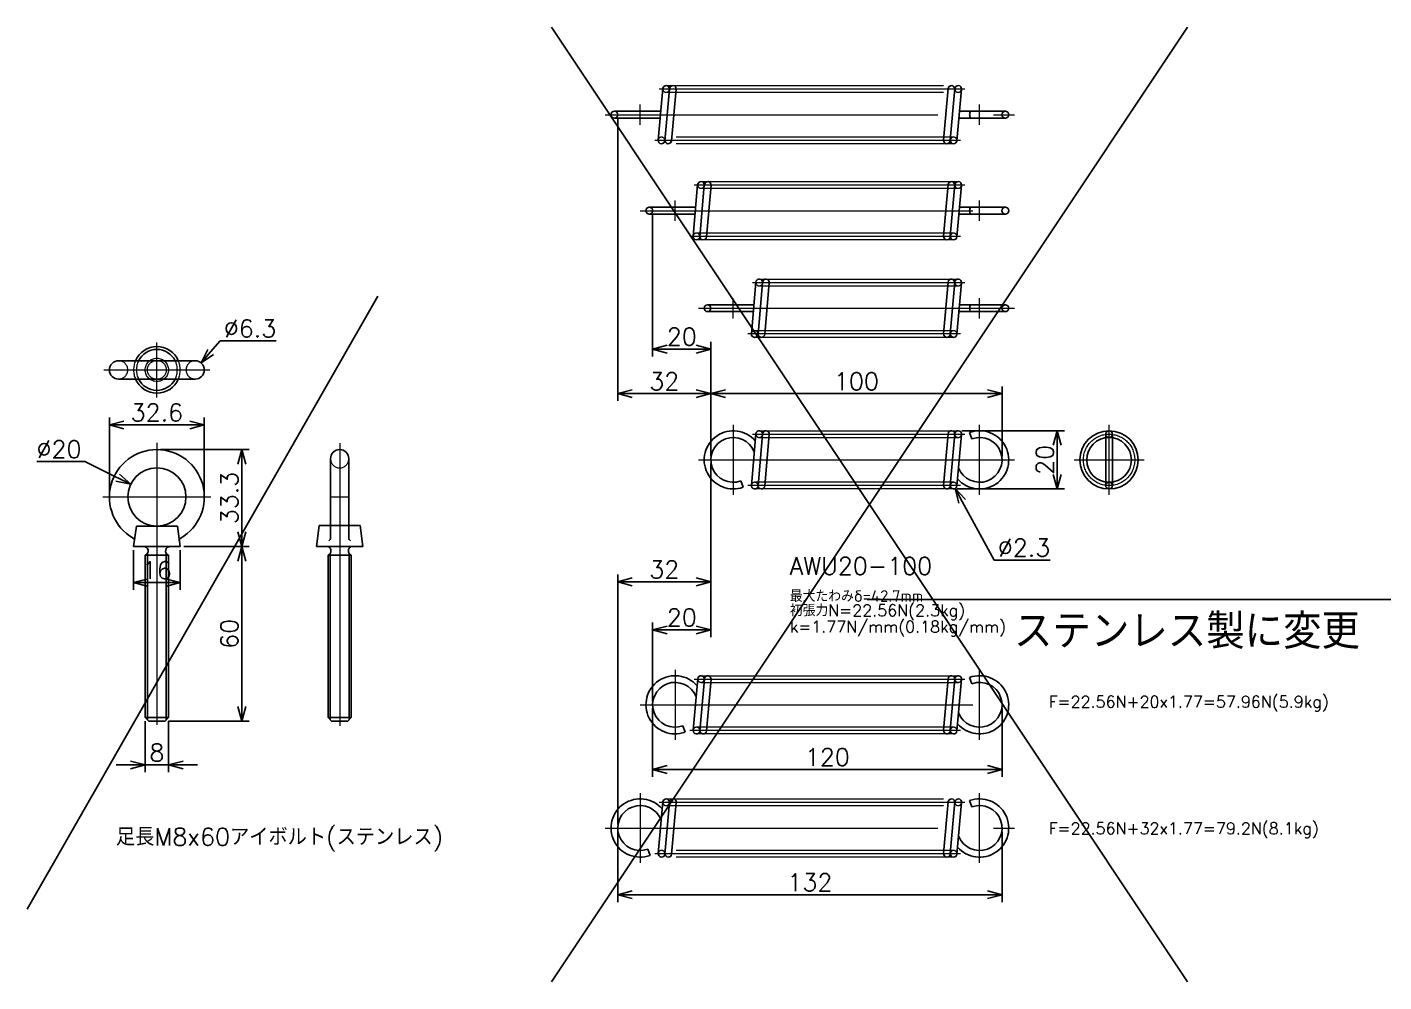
# Model space of a CAD drawing. Header units: millimetres. Extents: x -16130 to 36813, y -8099 to 27484.
# Drawn here: x 10439.7 to 10905.7, y 22428.1 to 22756 of the extents above; entities that cross this region are included whole.
import ezdxf
from ezdxf.enums import TextEntityAlignment as Align

# ---------------------------------------------------------------- set-up
doc = ezdxf.new("R2010")
doc.units = ezdxf.units.MM
doc.header["$LTSCALE"] = 6
doc.header["$PDMODE"] = 99
doc.header["$PDSIZE"] = 1
for name, pattern in [('CENTER2', [28.575, 19.05, -3.175, 3.175, -3.175]), ('HIDDEN', [9.525, 6.35, -3.175]), ('PHANTOM2', [31.75, 15.875, -3.175, 3.175, -3.175, 3.175, -3.175])]:
    doc.linetypes.add(name, pattern=pattern)
for name, color, linetype, lineweight in [('04_HIDDEN', 2, 'HIDDEN', 13), ('05_CENTER', 4, 'CENTER2', 13), ('06_PHANTOM', 2, 'PHANTOM2', 13), ('08_DIM', 3, 'Continuous', 13)]:
    doc.layers.add(name, color=color, linetype=linetype, lineweight=lineweight)
doc.layers.add('10_DRAFT', color=8, linetype='Continuous', lineweight=0, plot=False)
doc.styles.add('KSS_TXT', font='txt.shx', dxfattribs={"bigfont": 'extfont2.shx'})
doc.dimstyles.new('KSS_DIM', dxfattribs={"dimtxt": 3, "dimasz": 2.5, "dimexe": 1.25, "dimexo": 0.625, "dimtad": 1, "dimdsep": 46, "dimtxsty": 'KSS_TXT', "dimblk": 'OPEN30', "dimcen": 0, "dimazin": 2, "dimtfac": 0.75, "dimtmove": 0, "dimatfit": 3, "dimldrblk": 'OPEN30', "dimfxl": 1, "dimtolj": 1, "dimarcsym": 0})
doc.dimstyles.new('KSS_DIM$3', dxfattribs={"dimtxt": 3, "dimasz": 2.5, "dimexe": 1.25, "dimexo": 0.625, "dimtad": 1, "dimtih": 1, "dimtoh": 1, "dimdsep": 46, "dimtxsty": 'KSS_TXT', "dimblk": 'OPEN30', "dimcen": 0, "dimazin": 2, "dimtfac": 0.75, "dimtofl": 0, "dimtmove": 0, "dimatfit": 3, "dimldrblk": 'OPEN30', "dimfxl": 1, "dimtolj": 1, "dimarcsym": 0})

# ---------------------------------------------------------------- blocks, each defined once
blk = doc.blocks.new('A$C402D1A1D_1_1')
at = {"color": 0}
for p, q in [((-7.03, -10), (-8, -17)), ((-7.03, -10), (7.03, -10)), ((7.03, -10), (8, -17)), ((-8, -17), (8, -17)), ((-4, -20), (4, -20)), ((-4, -20), (-4, -75.8)), ((-3.25, -19.37), (-3.25, -76.55)), ((3.25, -19.37), (3.25, -76.55)), ((4, -20), (4, -75.8)), ((4, -75.8), (-4, -75.8)), ((-4, -75.8), (-2.8, -77)), ((2.8, -77), (-2.8, -77)), ((4, -75.8), (2.8, -77))]:
    blk.add_line(p, q, dxfattribs=at)
blk.add_circle((0, 0), 10, dxfattribs=at)
for centre, radius, start, end in [((0, 0), 16.3, 300.1827, 239.8173), ((-8.7, -14.95), 1, 352.0928, 59.8173), ((-4.55, -18.55), 1.55, 290.7723, 91.8476), ((4.55, -18.55), 1.55, 88.1524, 249.2277), ((8.7, -14.95), 1, 120.1827, 187.9072)]:
    blk.add_arc(centre, radius, start, end, dxfattribs=at)
at = {"layer": '05_CENTER', "color": 0}
for p, q in [((0, 18.59), (0, -78.27)), ((-18.59, 0), (18.59, 0))]:
    blk.add_line(p, q, dxfattribs=at)
blk = doc.blocks.new('A$C669F6427_1_1')
at = {"color": 0}
for p, q in [((-3.15, 13.15), (-3.15, -14.09)), ((3.15, 13.15), (3.15, -14.09)), ((-7, -9.8), (-8, -17)), ((-7, -9.8), (-3.15, -9.8)), ((-3.15, -9.8), (3.15, -9.8)), ((3.15, -9.8), (7, -9.8)), ((7, -9.8), (8, -17)), ((-8, -17), (8, -17)), ((-4, -20), (4, -20)), ((-4, -20), (-4, -75.8)), ((-3.25, -19.37), (-3.25, -76.55)), ((3.25, -19.37), (3.25, -76.55)), ((4, -20), (4, -75.8)), ((4, -75.8), (-4, -75.8)), ((-4, -75.8), (-2.8, -77)), ((2.8, -77), (-2.8, -77)), ((4, -75.8), (2.8, -77))]:
    blk.add_line(p, q, dxfattribs=at)
for centre, radius, start, end in [((0, 13.15), 3.15, 0, 180), ((-4.63, -18.5), 1.62, 292.6199, 67.3801), ((-4.15, -14.09), 1, 293.172, 0), ((4.62, -18.5), 1.62, 112.6199, 247.3801), ((4.15, -14.09), 1, 180, 246.828)]:
    blk.add_arc(centre, radius, start, end, dxfattribs=at)
at = {"layer": '04_HIDDEN', "color": 0}
blk.add_arc((0, 13.15), 3.15, 180, 0, dxfattribs=at)
at = {"layer": '05_CENTER', "color": 0}
blk.add_line((0, 18.51), (0, -78.56), dxfattribs=at)
at = {"layer": '10_DRAFT'}
blk.add_line((-3.15, 0), (3.15, 0), dxfattribs=at)
blk = doc.blocks.new('A$C4F21209C_1_1')
at = {"color": 0}
for p, q in [((-13.15, 3.15), (13.15, 3.15)), ((-13.15, -3.15), (13.15, -3.15))]:
    blk.add_line(p, q, dxfattribs=at)
for centre, radius, start, end in [((0, 0), 8, 23.188, 156.812), ((0, 0), 7.03, 26.6296, 153.3704), ((-13.15, 0), 3.15, 90, 270), ((13.15, 0), 3.15, 270, 90), ((0, 0), 8, 203.188, 336.812), ((0, 0), 7.03, 206.6296, 333.3704)]:
    blk.add_arc(centre, radius, start, end, dxfattribs=at)
at = {"layer": '04_HIDDEN', "color": 0}
for radius in [4, 3.25]:
    blk.add_circle((0, 0), radius, dxfattribs=at)
for centre, radius, start, end in [((-13.15, 0), 3.15, 270, 90), ((0, 0), 8, 156.812, 203.188), ((0, 0), 7.03, 153.3704, 206.6296), ((0, 0), 7.03, 333.3704, 26.6296), ((0, 0), 8, 336.812, 23.188), ((13.15, 0), 3.15, 90, 270)]:
    blk.add_arc(centre, radius, start, end, dxfattribs=at)
at = {"layer": '05_CENTER', "color": 0}
for p, q in [((0, -9.44), (0, 9.44)), ((-18.21, 0), (18.21, 0))]:
    blk.add_line(p, q, dxfattribs=at)
blk = doc.blocks.new('_Open30')
at = {"color": 0, "linetype": 'ByBlock', "lineweight": -2}
for p, q in [((-1, 0.268), (0, 0)), ((0, 0), (-1, -0.268)), ((0, 0), (-1, 0))]:
    blk.add_line(p, q, dxfattribs=at)
blk = doc.blocks.new('*D1092')
at = {"layer": '08_DIM', "color": 0, "lineweight": -2, "transparency": 16777216}
for p, q in [((10476.29, 22576.39), (10476.29, 22562.72)), ((10492.29, 22576.39), (10492.29, 22562.72)), ((10481.29, 22565.22), (10487.29, 22565.22))]:
    blk.add_line(p, q, dxfattribs=at)
at = {"layer": 'Defpoints', "color": 0, "transparency": 16777216}
for p in [(10476.29, 22577.64), (10492.29, 22577.64), (10492.29, 22565.22)]:
    blk.add_point(p, dxfattribs=at)
at = {"layer": '08_DIM', "color": 0, "lineweight": -2, "transparency": 16777216, "xscale": 5, "yscale": 5, "zscale": 5, "rotation": 180}
blk.add_blockref('_Open30', (10476.29, 22565.22), dxfattribs=at)
at = {"layer": '08_DIM', "color": 0, "lineweight": -2, "transparency": 16777216, "xscale": 5, "yscale": 5, "zscale": 5}
blk.add_blockref('_Open30', (10492.29, 22565.22), dxfattribs=at)
at = {"layer": '08_DIM', "color": 0, "transparency": 16777216, "insert": (10484.29, 22569.47), "char_height": 6, "attachment_point": 5, "style": 'KSS_TXT'}
blk.add_mtext('\\A1;16', dxfattribs=at)
blk = doc.blocks.new('*D1093')
at = {"layer": '08_DIM', "color": 0, "lineweight": -2, "transparency": 16777216}
for p, q in [((10485.54, 22610.94), (10515.96, 22610.94)), ((10513.46, 22582.64), (10513.46, 22605.94)), ((10493.54, 22577.64), (10515.96, 22577.64))]:
    blk.add_line(p, q, dxfattribs=at)
at = {"layer": 'Defpoints', "color": 0, "transparency": 16777216}
for p in [(10484.29, 22610.94), (10513.46, 22610.94), (10492.29, 22577.64)]:
    blk.add_point(p, dxfattribs=at)
at = {"layer": '08_DIM', "color": 0, "lineweight": -2, "transparency": 16777216, "xscale": 5, "yscale": 5, "zscale": 5}
for p, rotation in [((10513.46, 22610.94), 90), ((10513.46, 22577.64), 270)]:
    blk.add_blockref('_Open30', p, dxfattribs=dict(at, rotation=rotation))
at = {"layer": '08_DIM', "color": 0, "transparency": 16777216, "insert": (10509.21, 22594.29), "char_height": 6, "attachment_point": 5, "rotation": 90, "style": 'KSS_TXT'}
blk.add_mtext('\\A1;33.3', dxfattribs=at)
blk = doc.blocks.new('*D1094')
at = {"layer": '08_DIM', "color": 0, "lineweight": -2, "transparency": 16777216}
for p, q in [((10493.54, 22577.64), (10515.96, 22577.64)), ((10513.46, 22572.64), (10513.46, 22522.64)), ((10488.34, 22517.64), (10515.96, 22517.64))]:
    blk.add_line(p, q, dxfattribs=at)
at = {"layer": 'Defpoints', "color": 0, "transparency": 16777216}
for p in [(10492.29, 22577.64), (10487.09, 22517.64), (10513.46, 22517.64)]:
    blk.add_point(p, dxfattribs=at)
at = {"layer": '08_DIM', "color": 0, "lineweight": -2, "transparency": 16777216, "xscale": 5, "yscale": 5, "zscale": 5}
for p, rotation in [((10513.46, 22577.64), 90), ((10513.46, 22517.64), 270)]:
    blk.add_blockref('_Open30', p, dxfattribs=dict(at, rotation=rotation))
at = {"layer": '08_DIM', "color": 0, "transparency": 16777216, "insert": (10509.21, 22547.64), "char_height": 6, "attachment_point": 5, "rotation": 90, "style": 'KSS_TXT'}
blk.add_mtext('\\A1;60', dxfattribs=at)
blk = doc.blocks.new('*D1095')
at = {"layer": '08_DIM', "color": 0, "lineweight": -2, "transparency": 16777216}
for p, q in [((10480.29, 22517.59), (10480.29, 22500.09)), ((10488.29, 22517.59), (10488.29, 22500.09)), ((10475.29, 22502.59), (10470.29, 22502.59)), ((10480.29, 22502.59), (10488.29, 22502.59)), ((10493.29, 22502.59), (10498.29, 22502.59))]:
    blk.add_line(p, q, dxfattribs=at)
at = {"layer": 'Defpoints', "color": 0, "transparency": 16777216}
for p in [(10480.29, 22518.84), (10488.29, 22518.84), (10488.29, 22502.59)]:
    blk.add_point(p, dxfattribs=at)
at = {"layer": '08_DIM', "color": 0, "lineweight": -2, "transparency": 16777216, "xscale": 5, "yscale": 5, "zscale": 5}
blk.add_blockref('_Open30', (10480.29, 22502.59), dxfattribs=at)
at = {"layer": '08_DIM', "color": 0, "lineweight": -2, "transparency": 16777216, "xscale": 5, "yscale": 5, "zscale": 5, "rotation": 180}
blk.add_blockref('_Open30', (10488.29, 22502.59), dxfattribs=at)
at = {"layer": '08_DIM', "color": 0, "transparency": 16777216, "insert": (10484.29, 22506.84), "char_height": 6, "attachment_point": 5, "style": 'KSS_TXT'}
blk.add_mtext('\\A1;8', dxfattribs=at)
blk = doc.blocks.new('*D1096')
at = {"layer": '08_DIM', "color": 0, "lineweight": -2, "transparency": 16777216}
for p, q in [((10443.07, 22606.79), (10459.57, 22606.79)), ((10459.57, 22606.79), (10470.83, 22601.25))]:
    blk.add_line(p, q, dxfattribs=at)
at = {"layer": 'Defpoints', "color": 0, "transparency": 16777216}
for p in [(10475.32, 22599.05), (10493.27, 22590.23)]:
    blk.add_point(p, dxfattribs=at)
at = {"layer": '08_DIM', "color": 0, "lineweight": -2, "transparency": 16777216, "xscale": 5, "yscale": 5, "zscale": 5, "rotation": 333.824714558612}
blk.add_blockref('_Open30', (10475.32, 22599.05), dxfattribs=at)
at = {"layer": '08_DIM', "color": 0, "transparency": 16777216, "insert": (10450.7, 22611.04), "char_height": 6, "attachment_point": 5, "style": 'KSS_TXT'}
blk.add_mtext('\\A1;%%C20', dxfattribs=at)
blk = doc.blocks.new('*D1129')
at = {"layer": '08_DIM', "color": 0, "lineweight": -2, "transparency": 16777216}
for p, q in [((10467.99, 22595.89), (10467.99, 22621.9)), ((10472.99, 22619.4), (10495.59, 22619.4)), ((10500.59, 22595.89), (10500.59, 22621.9))]:
    blk.add_line(p, q, dxfattribs=at)
at = {"layer": 'Defpoints', "color": 0, "transparency": 16777216}
for p in [(10500.59, 22619.4), (10467.99, 22594.64), (10500.59, 22594.64)]:
    blk.add_point(p, dxfattribs=at)
at = {"layer": '08_DIM', "color": 0, "lineweight": -2, "transparency": 16777216, "xscale": 5, "yscale": 5, "zscale": 5, "rotation": 180}
blk.add_blockref('_Open30', (10467.99, 22619.4), dxfattribs=at)
at = {"layer": '08_DIM', "color": 0, "lineweight": -2, "transparency": 16777216, "xscale": 5, "yscale": 5, "zscale": 5}
blk.add_blockref('_Open30', (10500.59, 22619.4), dxfattribs=at)
at = {"layer": '08_DIM', "color": 0, "transparency": 16777216, "insert": (10484.29, 22623.65), "char_height": 6, "attachment_point": 5, "style": 'KSS_TXT'}
blk.add_mtext('\\A1;32.6', dxfattribs=at)
blk = doc.blocks.new('*D1466')
at = {"layer": '08_DIM', "color": 0, "lineweight": -2, "transparency": 16777216}
for p, q in [((10674.57, 22608.64), (10674.57, 22632.64)), ((10774.57, 22608.64), (10774.57, 22632.64)), ((10679.57, 22630.14), (10769.57, 22630.14))]:
    blk.add_line(p, q, dxfattribs=at)
at = {"layer": 'Defpoints', "color": 0, "transparency": 16777216}
for p in [(10774.57, 22630.14), (10674.57, 22607.39), (10774.57, 22607.39)]:
    blk.add_point(p, dxfattribs=at)
at = {"layer": '08_DIM', "color": 0, "lineweight": -2, "transparency": 16777216, "xscale": 5, "yscale": 5, "zscale": 5, "rotation": 180}
blk.add_blockref('_Open30', (10674.57, 22630.14), dxfattribs=at)
at = {"layer": '08_DIM', "color": 0, "lineweight": -2, "transparency": 16777216, "xscale": 5, "yscale": 5, "zscale": 5}
blk.add_blockref('_Open30', (10774.57, 22630.14), dxfattribs=at)
at = {"layer": '08_DIM', "color": 0, "transparency": 16777216, "insert": (10724.57, 22634.39), "char_height": 6, "attachment_point": 5, "style": 'KSS_TXT'}
blk.add_mtext('\\A1;100', dxfattribs=at)
blk = doc.blocks.new('*D1467')
at = {"layer": '08_DIM', "color": 0, "lineweight": -2, "transparency": 16777216}
for p, q in [((10760.74, 22617.39), (10796.02, 22617.39)), ((10793.52, 22612.39), (10793.52, 22602.39)), ((10759.2, 22597.39), (10796.02, 22597.39))]:
    blk.add_line(p, q, dxfattribs=at)
at = {"layer": 'Defpoints', "color": 0, "transparency": 16777216}
for p in [(10759.49, 22617.39), (10757.95, 22597.39), (10793.52, 22597.39)]:
    blk.add_point(p, dxfattribs=at)
at = {"layer": '08_DIM', "color": 0, "lineweight": -2, "transparency": 16777216, "xscale": 5, "yscale": 5, "zscale": 5}
for p, rotation in [((10793.52, 22617.39), 90), ((10793.52, 22597.39), 270)]:
    blk.add_blockref('_Open30', p, dxfattribs=dict(at, rotation=rotation))
at = {"layer": '08_DIM', "color": 0, "transparency": 16777216, "insert": (10789.27, 22607.39), "char_height": 6, "attachment_point": 5, "rotation": 90, "style": 'KSS_TXT'}
blk.add_mtext('\\A1;20', dxfattribs=at)
blk = doc.blocks.new('*D1468')
at = {"layer": '08_DIM', "color": 0, "lineweight": -2, "transparency": 16777216}
for p, q in [((10771.88, 22572.97), (10760.89, 22593.14)), ((10791.13, 22572.97), (10771.88, 22572.97))]:
    blk.add_line(p, q, dxfattribs=at)
at = {"layer": 'Defpoints', "color": 0, "transparency": 16777216}
for p in [(10757.4, 22599.55), (10758.5, 22597.53)]:
    blk.add_point(p, dxfattribs=at)
at = {"layer": '08_DIM', "color": 0, "lineweight": -2, "transparency": 16777216, "xscale": 5, "yscale": 5, "zscale": 5, "rotation": 118.5706462202276}
blk.add_blockref('_Open30', (10758.5, 22597.53), dxfattribs=at)
at = {"layer": '08_DIM', "color": 0, "transparency": 16777216, "insert": (10782.13, 22577.22), "char_height": 6, "attachment_point": 5, "style": 'KSS_TXT'}
blk.add_mtext('\\A1;%%C2.3', dxfattribs=at)
blk = doc.blocks.new('AWU20-100a_1_1')
at = {"color": 0}
for p, q in [((-11.12, 9.4), (-10.33, 7.24)), ((-84.53, 8.95), (-86.07, -8.75)), ((-82.24, 8.75), (-83.78, -8.95)), ((-79.93, 8.75), (-81.47, -8.95)), ((-20.07, -8.75), (-18.53, 8.95)), ((-17.76, -8.75), (-16.22, 8.95)), ((-15.47, -8.95), (-13.93, 8.75)), ((-88.88, -9.4), (-89.67, -7.24))]:
    blk.add_line(p, q, dxfattribs=at)
for centre, radius, start, end in [((-92.3, 0), 10, 40.9859, 290), ((-83.38, 8.85), 1.15, 355, 175), ((-81.07, 8.85), 1.15, 355, 175), ((-17.38, 8.85), 1.15, 355, 175), ((-15.07, 8.85), 1.15, 355, 175), ((-7.7, 0), 10, 220.9859, 110), ((-92.3, 0), 7.7, 20.5267, 290), ((-7.7, 0), 7.7, 200.5267, 110), ((-84.93, -8.85), 1.15, 175, 355), ((-82.62, -8.85), 1.15, 175, 355), ((-18.93, -8.85), 1.15, 175, 355), ((-16.62, -8.85), 1.15, 175, 355)]:
    blk.add_arc(centre, radius, start, end, dxfattribs=at)
at = {"layer": '04_HIDDEN', "color": 0}
for centre, start, end in [((-83.38, 8.85), 175, 355), ((-15.07, 8.85), 175, 355), ((-84.93, -8.85), 355, 175), ((-16.62, -8.85), 355, 175)]:
    blk.add_arc(centre, 1.15, start, end, dxfattribs=at)
at = {"layer": '05_CENTER', "color": 0}
for p, q in [((-92.3, 12), (-92.3, -12)), ((-7.7, -12), (-7.7, 12)), ((-85.71, 8.85), (-12.74, 8.85)), ((-104.3, 0), (4.3, 0)), ((-14.28, -8.85), (-87.26, -8.85))]:
    blk.add_line(p, q, dxfattribs=at)
at = {"layer": '06_PHANTOM', "color": 0}
for p, q in [((-83.38, 10), (-15.07, 10)), ((-83.38, 7.7), (-15.07, 7.7)), ((-16.62, -7.7), (-84.93, -7.7)), ((-16.62, -10), (-84.93, -10))]:
    blk.add_line(p, q, dxfattribs=at)
blk = doc.blocks.new('AWU20-100b_1_1')
at = {"color": 0}
for p, q in [((-84.51, 8.95), (-86.06, -8.75)), ((-82.22, 8.75), (-83.76, -8.95)), ((-79.91, 8.75), (-81.46, -8.95)), ((-20.06, -8.75), (-18.51, 8.95)), ((-17.75, -8.75), (-16.2, 8.95)), ((-15.46, -8.95), (-13.91, 8.75)), ((-101.12, 1.15), (-85.39, 1.15)), ((1.15, 1.15), (-14.57, 1.15)), ((-101.12, -1.15), (-85.19, -1.15)), ((1.15, -1.15), (-14.78, -1.15))]:
    blk.add_line(p, q, dxfattribs=at)
for centre in [(-101.12, 0), (1.15, 0)]:
    blk.add_circle(centre, 1.15, dxfattribs=at)
for centre, start, end in [((-83.36, 8.85), 355, 175), ((-81.06, 8.85), 355, 175), ((-17.37, 8.85), 355, 175), ((-15.06, 8.85), 355, 175), ((-84.91, -8.85), 175, 355), ((-82.6, -8.85), 175, 355), ((-18.91, -8.85), 175, 355), ((-16.6, -8.85), 175, 355)]:
    blk.add_arc(centre, 1.15, start, end, dxfattribs=at)
blk.add_ellipse((-10.71, 0), major_axis=(0, 1.15), ratio=0.34202, start_param=0, end_param=3.141593, dxfattribs=at)
at = {"layer": '04_HIDDEN', "color": 0}
for centre, start, end in [((-83.36, 8.83), 175, 355), ((-15.06, 8.83), 175, 355), ((-84.91, -8.87), 355, 175), ((-16.6, -8.87), 355, 175)]:
    blk.add_arc(centre, 1.15, start, end, dxfattribs=at)
at = {"layer": '05_CENTER', "color": 0}
for p, q in [((-85.7, 8.83), (-12.72, 8.83)), ((-92.28, -3.46), (-92.28, 3.46)), ((-7.68, -3.46), (-7.68, 3.46)), ((-104.28, 0), (4.32, 0)), ((-14.26, -8.83), (-87.24, -8.83))]:
    blk.add_line(p, q, dxfattribs=at)
at = {"layer": '06_PHANTOM', "color": 0}
for p, q in [((-83.36, 10), (-15.06, 10)), ((-83.36, 7.68), (-15.06, 7.68)), ((-16.6, -7.72), (-84.91, -7.72)), ((-16.6, -10), (-84.91, -10))]:
    blk.add_line(p, q, dxfattribs=at)
blk = doc.blocks.new('AWU20-100c_1_1')
at = {"color": 0}
for p, q in [((-1.15, 8.83), (-1.15, -8.83)), ((1.15, 8.83), (1.15, -8.83))]:
    blk.add_line(p, q, dxfattribs=at)
for centre, radius in [((0, 0), 10), ((0, 8.83), 1.15), ((0, 0), 7.68), ((0, -8.83), 1.15)]:
    blk.add_circle(centre, radius, dxfattribs=at)
at = {"layer": '05_CENTER', "color": 0}
for p, q in [((0, -12), (0, 12)), ((-12, 0), (12, 0))]:
    blk.add_line(p, q, dxfattribs=at)
blk.add_circle((0, 0), 8.83, dxfattribs=at)
blk = doc.blocks.new('*D1469')
at = {"layer": '08_DIM', "color": 0, "lineweight": -2, "transparency": 16777216}
for p, q in [((10674.57, 22606.14), (10674.57, 22546.48)), ((10654.57, 22524.5), (10654.57, 22551.48)), ((10669.57, 22548.98), (10659.57, 22548.98))]:
    blk.add_line(p, q, dxfattribs=at)
at = {"layer": 'Defpoints', "color": 0, "transparency": 16777216}
for p in [(10674.57, 22607.39), (10654.57, 22548.98), (10654.57, 22523.25)]:
    blk.add_point(p, dxfattribs=at)
at = {"layer": '08_DIM', "color": 0, "lineweight": -2, "transparency": 16777216, "xscale": 5, "yscale": 5, "zscale": 5, "rotation": 180}
blk.add_blockref('_Open30', (10654.57, 22548.98), dxfattribs=at)
at = {"layer": '08_DIM', "color": 0, "lineweight": -2, "transparency": 16777216, "xscale": 5, "yscale": 5, "zscale": 5}
blk.add_blockref('_Open30', (10674.57, 22548.98), dxfattribs=at)
at = {"layer": '08_DIM', "color": 0, "transparency": 16777216, "insert": (10664.57, 22553.23), "char_height": 6, "attachment_point": 5, "style": 'KSS_TXT'}
blk.add_mtext('\\A1;20', dxfattribs=at)
blk = doc.blocks.new('*D1470')
at = {"layer": '08_DIM', "color": 0, "lineweight": -2, "transparency": 16777216}
for p, q in [((10674.57, 22606.14), (10674.57, 22562.98)), ((10642.57, 22482.17), (10642.57, 22567.98)), ((10647.57, 22565.48), (10669.57, 22565.48))]:
    blk.add_line(p, q, dxfattribs=at)
at = {"layer": 'Defpoints', "color": 0, "transparency": 16777216}
for p in [(10674.57, 22607.39), (10674.57, 22565.48), (10642.57, 22480.92)]:
    blk.add_point(p, dxfattribs=at)
at = {"layer": '08_DIM', "color": 0, "lineweight": -2, "transparency": 16777216, "xscale": 5, "yscale": 5, "zscale": 5, "rotation": 180}
blk.add_blockref('_Open30', (10642.57, 22565.48), dxfattribs=at)
at = {"layer": '08_DIM', "color": 0, "lineweight": -2, "transparency": 16777216, "xscale": 5, "yscale": 5, "zscale": 5}
blk.add_blockref('_Open30', (10674.57, 22565.48), dxfattribs=at)
at = {"layer": '08_DIM', "color": 0, "transparency": 16777216, "insert": (10658.57, 22569.73), "char_height": 6, "attachment_point": 5, "style": 'KSS_TXT'}
blk.add_mtext('\\A1;32', dxfattribs=at)
blk = doc.blocks.new('*D1471')
at = {"layer": '08_DIM', "color": 0, "lineweight": -2, "transparency": 16777216}
for p, q in [((10654.57, 22522), (10654.57, 22498.54)), ((10774.57, 22522), (10774.57, 22498.54)), ((10659.57, 22501.04), (10769.57, 22501.04))]:
    blk.add_line(p, q, dxfattribs=at)
at = {"layer": 'Defpoints', "color": 0, "transparency": 16777216}
for p in [(10654.57, 22523.25), (10774.57, 22523.25), (10774.57, 22501.04)]:
    blk.add_point(p, dxfattribs=at)
at = {"layer": '08_DIM', "color": 0, "lineweight": -2, "transparency": 16777216, "xscale": 5, "yscale": 5, "zscale": 5, "rotation": 180}
blk.add_blockref('_Open30', (10654.57, 22501.04), dxfattribs=at)
at = {"layer": '08_DIM', "color": 0, "lineweight": -2, "transparency": 16777216, "xscale": 5, "yscale": 5, "zscale": 5}
blk.add_blockref('_Open30', (10774.57, 22501.04), dxfattribs=at)
at = {"layer": '08_DIM', "color": 0, "transparency": 16777216, "insert": (10714.57, 22505.29), "char_height": 6, "attachment_point": 5, "style": 'KSS_TXT'}
blk.add_mtext('\\A1;120', dxfattribs=at)
blk = doc.blocks.new('*D1472')
at = {"layer": '08_DIM', "color": 0, "lineweight": -2, "transparency": 16777216}
for p, q in [((10642.57, 22479.67), (10642.57, 22455.5)), ((10774.57, 22479.67), (10774.57, 22455.5)), ((10769.57, 22458), (10647.57, 22458))]:
    blk.add_line(p, q, dxfattribs=at)
at = {"layer": 'Defpoints', "color": 0, "transparency": 16777216}
for p in [(10642.57, 22480.92), (10774.57, 22480.92), (10642.57, 22458)]:
    blk.add_point(p, dxfattribs=at)
at = {"layer": '08_DIM', "color": 0, "lineweight": -2, "transparency": 16777216, "xscale": 5, "yscale": 5, "zscale": 5, "rotation": 180}
blk.add_blockref('_Open30', (10642.57, 22458), dxfattribs=at)
at = {"layer": '08_DIM', "color": 0, "lineweight": -2, "transparency": 16777216, "xscale": 5, "yscale": 5, "zscale": 5}
blk.add_blockref('_Open30', (10774.57, 22458), dxfattribs=at)
at = {"layer": '08_DIM', "color": 0, "transparency": 16777216, "insert": (10708.57, 22462.25), "char_height": 6, "attachment_point": 5, "style": 'KSS_TXT'}
blk.add_mtext('\\A1;132', dxfattribs=at)
blk = doc.blocks.new('AWU20-100d_1_1')
at = {"color": 0}
for p, q in [((-11.12, 9.4), (-10.33, 7.24)), ((-104.53, 8.95), (-106.07, -8.75)), ((-102.24, 8.75), (-103.78, -8.95)), ((-99.93, 8.75), (-101.47, -8.95)), ((-20.07, -8.75), (-18.53, 8.95)), ((-17.76, -8.75), (-16.22, 8.95)), ((-15.47, -8.95), (-13.93, 8.75)), ((-108.88, -9.4), (-109.67, -7.24))]:
    blk.add_line(p, q, dxfattribs=at)
for centre, radius, start, end in [((-112.3, 0), 10, 40.9859, 290), ((-103.38, 8.85), 1.15, 355, 175), ((-101.07, 8.85), 1.15, 355, 175), ((-17.38, 8.85), 1.15, 355, 175), ((-15.07, 8.85), 1.15, 355, 175), ((-7.7, 0), 10, 220.9859, 110), ((-112.3, 0), 7.7, 20.5267, 290), ((-7.7, 0), 7.7, 200.5267, 110), ((-104.93, -8.85), 1.15, 175, 355), ((-102.62, -8.85), 1.15, 175, 355), ((-18.93, -8.85), 1.15, 175, 355), ((-16.62, -8.85), 1.15, 175, 355)]:
    blk.add_arc(centre, radius, start, end, dxfattribs=at)
at = {"layer": '04_HIDDEN', "color": 0}
for centre, start, end in [((-103.38, 8.85), 175, 355), ((-15.07, 8.85), 175, 355), ((-104.93, -8.85), 355, 175), ((-16.62, -8.85), 355, 175)]:
    blk.add_arc(centre, 1.15, start, end, dxfattribs=at)
at = {"layer": '05_CENTER', "color": 0}
for p, q in [((-112.3, 12), (-112.3, -12)), ((-7.7, -12), (-7.7, 12)), ((-105.71, 8.85), (-12.74, 8.85)), ((-124.3, 0), (4.3, 0)), ((-14.28, -8.85), (-107.26, -8.85))]:
    blk.add_line(p, q, dxfattribs=at)
at = {"layer": '06_PHANTOM', "color": 0}
for p, q in [((-103.38, 10), (-15.07, 10)), ((-103.38, 7.7), (-15.07, 7.7)), ((-16.62, -7.7), (-104.93, -7.7)), ((-16.62, -10), (-104.93, -10))]:
    blk.add_line(p, q, dxfattribs=at)
blk = doc.blocks.new('AWU20-100e_1_1')
at = {"color": 0}
for p, q in [((-11.12, 9.4), (-10.33, 7.24)), ((-116.53, 8.95), (-118.07, -8.75)), ((-114.24, 8.75), (-115.78, -8.95)), ((-111.93, 8.75), (-113.47, -8.95)), ((-20.07, -8.75), (-18.53, 8.95)), ((-17.76, -8.75), (-16.22, 8.95)), ((-15.47, -8.95), (-13.93, 8.75)), ((-120.88, -9.4), (-121.67, -7.24))]:
    blk.add_line(p, q, dxfattribs=at)
for centre, radius, start, end in [((-124.3, 0), 10, 40.9859, 290), ((-115.38, 8.85), 1.15, 355, 175), ((-113.07, 8.85), 1.15, 355, 175), ((-17.38, 8.85), 1.15, 355, 175), ((-15.07, 8.85), 1.15, 355, 175), ((-7.7, 0), 10, 220.9859, 110), ((-124.3, 0), 7.7, 20.5267, 290), ((-7.7, 0), 7.7, 200.5267, 110), ((-116.93, -8.85), 1.15, 175, 355), ((-114.62, -8.85), 1.15, 175, 355), ((-18.93, -8.85), 1.15, 175, 355), ((-16.62, -8.85), 1.15, 175, 355)]:
    blk.add_arc(centre, radius, start, end, dxfattribs=at)
at = {"layer": '04_HIDDEN', "color": 0}
for centre, start, end in [((-115.38, 8.85), 175, 355), ((-15.07, 8.85), 175, 355), ((-116.93, -8.85), 355, 175), ((-16.62, -8.85), 355, 175)]:
    blk.add_arc(centre, 1.15, start, end, dxfattribs=at)
at = {"layer": '05_CENTER', "color": 0}
for p, q in [((-124.3, 12), (-124.3, -12)), ((-7.7, -12), (-7.7, 12)), ((-117.71, 8.85), (-12.74, 8.85)), ((-136.3, 0), (4.3, 0)), ((-14.28, -8.85), (-119.26, -8.85))]:
    blk.add_line(p, q, dxfattribs=at)
at = {"layer": '06_PHANTOM', "color": 0}
for p, q in [((-115.38, 10), (-15.07, 10)), ((-115.38, 7.7), (-15.07, 7.7)), ((-16.62, -7.7), (-116.93, -7.7)), ((-16.62, -10), (-116.93, -10))]:
    blk.add_line(p, q, dxfattribs=at)
blk = doc.blocks.new('AWU20-100f_1_1')
at = {"color": 0}
for p, q in [((-104.53, 8.95), (-106.07, -8.75)), ((-102.24, 8.75), (-103.78, -8.95)), ((-99.93, 8.75), (-101.47, -8.95)), ((-20.06, -8.75), (-18.51, 8.95)), ((-17.75, -8.75), (-16.2, 8.95)), ((-15.46, -8.95), (-13.91, 8.75)), ((-121.13, 1.15), (-105.41, 1.15)), ((1.15, 1.15), (-14.57, 1.15)), ((-121.13, -1.15), (-105.21, -1.15)), ((1.15, -1.15), (-14.78, -1.15))]:
    blk.add_line(p, q, dxfattribs=at)
for centre in [(-121.13, 0), (1.15, 0)]:
    blk.add_circle(centre, 1.15, dxfattribs=at)
for centre, start, end in [((-103.38, 8.85), 355, 175), ((-101.07, 8.85), 355, 175), ((-17.37, 8.85), 355, 175), ((-15.06, 8.85), 355, 175), ((-104.93, -8.85), 175, 355), ((-102.62, -8.85), 175, 355), ((-18.91, -8.85), 175, 355), ((-16.6, -8.85), 175, 355)]:
    blk.add_arc(centre, 1.15, start, end, dxfattribs=at)
blk.add_ellipse((-10.71, 0), major_axis=(0, 1.15), ratio=0.34202, start_param=0, end_param=3.141593, dxfattribs=at)
at = {"layer": '04_HIDDEN', "color": 0}
for centre, start, end in [((-103.38, 8.83), 175, 355), ((-15.06, 8.83), 175, 355), ((-104.93, -8.87), 355, 175), ((-16.6, -8.87), 355, 175)]:
    blk.add_arc(centre, 1.15, start, end, dxfattribs=at)
at = {"layer": '05_CENTER', "color": 0}
for p, q in [((-105.71, 8.83), (-12.72, 8.83)), ((-124.3, 0), (4.32, 0)), ((-112.3, -3.46), (-112.3, 3.46)), ((-7.68, -3.46), (-7.68, 3.46)), ((-14.26, -8.83), (-107.26, -8.83))]:
    blk.add_line(p, q, dxfattribs=at)
at = {"layer": '06_PHANTOM', "color": 0}
for p, q in [((-103.38, 10), (-15.06, 10)), ((-103.38, 7.68), (-15.06, 7.68)), ((-16.6, -7.72), (-104.93, -7.72)), ((-16.6, -10), (-104.93, -10))]:
    blk.add_line(p, q, dxfattribs=at)
blk = doc.blocks.new('*D1473')
at = {"layer": '08_DIM', "color": 0, "lineweight": -2, "transparency": 16777216}
for p, q in [((10654.57, 22691.74), (10654.57, 22642.94)), ((10674.57, 22608.64), (10674.57, 22647.94)), ((10669.57, 22645.44), (10659.57, 22645.44))]:
    blk.add_line(p, q, dxfattribs=at)
at = {"layer": 'Defpoints', "color": 0, "transparency": 16777216}
for p in [(10654.57, 22692.99), (10654.57, 22645.44), (10674.57, 22607.39)]:
    blk.add_point(p, dxfattribs=at)
at = {"layer": '08_DIM', "color": 0, "lineweight": -2, "transparency": 16777216, "xscale": 5, "yscale": 5, "zscale": 5, "rotation": 180}
blk.add_blockref('_Open30', (10654.57, 22645.44), dxfattribs=at)
at = {"layer": '08_DIM', "color": 0, "lineweight": -2, "transparency": 16777216, "xscale": 5, "yscale": 5, "zscale": 5}
blk.add_blockref('_Open30', (10674.57, 22645.44), dxfattribs=at)
at = {"layer": '08_DIM', "color": 0, "transparency": 16777216, "insert": (10664.57, 22649.69), "char_height": 6, "attachment_point": 5, "style": 'KSS_TXT'}
blk.add_mtext('\\A1;20', dxfattribs=at)
blk = doc.blocks.new('*D1474')
at = {"layer": '08_DIM', "color": 0, "lineweight": -2, "transparency": 16777216}
for p, q in [((10642.57, 22724.72), (10642.57, 22627.64)), ((10674.57, 22608.64), (10674.57, 22632.64)), ((10669.57, 22630.14), (10647.57, 22630.14))]:
    blk.add_line(p, q, dxfattribs=at)
at = {"layer": 'Defpoints', "color": 0, "transparency": 16777216}
for p in [(10642.57, 22725.97), (10642.57, 22630.14), (10674.57, 22607.39)]:
    blk.add_point(p, dxfattribs=at)
at = {"layer": '08_DIM', "color": 0, "lineweight": -2, "transparency": 16777216, "xscale": 5, "yscale": 5, "zscale": 5, "rotation": 180}
blk.add_blockref('_Open30', (10642.57, 22630.14), dxfattribs=at)
at = {"layer": '08_DIM', "color": 0, "lineweight": -2, "transparency": 16777216, "xscale": 5, "yscale": 5, "zscale": 5}
blk.add_blockref('_Open30', (10674.57, 22630.14), dxfattribs=at)
at = {"layer": '08_DIM', "color": 0, "transparency": 16777216, "insert": (10658.57, 22634.39), "char_height": 6, "attachment_point": 5, "style": 'KSS_TXT'}
blk.add_mtext('\\A1;32', dxfattribs=at)
blk = doc.blocks.new('AWU20-100g_1_1')
at = {"color": 0}
for p, q in [((-116.53, 8.95), (-118.07, -8.75)), ((-114.24, 8.75), (-115.78, -8.95)), ((-111.93, 8.75), (-113.47, -8.95)), ((-20.06, -8.75), (-18.51, 8.95)), ((-17.75, -8.75), (-16.2, 8.95)), ((-15.46, -8.95), (-13.91, 8.75)), ((-133.13, 1.15), (-117.41, 1.15)), ((1.15, 1.15), (-14.57, 1.15)), ((-133.13, -1.15), (-117.21, -1.15)), ((1.15, -1.15), (-14.78, -1.15))]:
    blk.add_line(p, q, dxfattribs=at)
for centre in [(-133.13, 0), (1.15, 0)]:
    blk.add_circle(centre, 1.15, dxfattribs=at)
for centre, start, end in [((-115.38, 8.85), 355, 175), ((-113.07, 8.85), 355, 175), ((-17.37, 8.85), 355, 175), ((-15.06, 8.85), 355, 175), ((-116.93, -8.85), 175, 355), ((-114.62, -8.85), 175, 355), ((-18.91, -8.85), 175, 355), ((-16.6, -8.85), 175, 355)]:
    blk.add_arc(centre, 1.15, start, end, dxfattribs=at)
blk.add_ellipse((-10.71, 0), major_axis=(0, 1.15), ratio=0.34202, start_param=0, end_param=3.141593, dxfattribs=at)
at = {"layer": '04_HIDDEN', "color": 0}
for centre, start, end in [((-115.38, 8.83), 175, 355), ((-15.06, 8.83), 175, 355), ((-116.93, -8.87), 355, 175), ((-16.6, -8.87), 355, 175)]:
    blk.add_arc(centre, 1.15, start, end, dxfattribs=at)
at = {"layer": '05_CENTER', "color": 0}
for p, q in [((-117.71, 8.83), (-12.72, 8.83)), ((-136.3, 0), (4.32, 0)), ((-124.3, -3.46), (-124.3, 3.46)), ((-7.68, -3.46), (-7.68, 3.46)), ((-14.26, -8.83), (-119.26, -8.83))]:
    blk.add_line(p, q, dxfattribs=at)
at = {"layer": '06_PHANTOM', "color": 0}
for p, q in [((-115.38, 10), (-15.06, 10)), ((-115.38, 7.68), (-15.06, 7.68)), ((-16.6, -7.72), (-116.93, -7.72)), ((-16.6, -10), (-116.93, -10))]:
    blk.add_line(p, q, dxfattribs=at)
blk = doc.blocks.new('*D2786')
at = {"layer": '08_DIM', "color": 0, "lineweight": -2, "transparency": 16777216}
for p in [(10502.77, 22644.47), (10525.32, 22648.26)]:
    blk.add_line(p, (10506.03, 22648.26), dxfattribs=at)
at = {"layer": 'Defpoints', "color": 0, "transparency": 16777216}
for p in [(10499.5, 22640.68), (10495.39, 22635.91)]:
    blk.add_point(p, dxfattribs=at)
at = {"layer": '08_DIM', "color": 0, "lineweight": -2, "transparency": 16777216, "xscale": 5, "yscale": 5, "zscale": 5, "rotation": 229.232131685786}
blk.add_blockref('_Open30', (10499.5, 22640.68), dxfattribs=at)
at = {"layer": '08_DIM', "color": 0, "transparency": 16777216, "insert": (10516.3, 22652.51), "char_height": 6, "attachment_point": 5, "style": 'KSS_TXT'}
blk.add_mtext('\\A1;%%C6.3', dxfattribs=at)

msp = doc.modelspace()

# ---------------------------------------------------------------- linework, layer by layer
for p, q in [((10838.31607, 22756.04271), (10619.8055, 22428.07455)), ((10619.8055, 22756.04271), (10838.31607, 22428.07455)), ((10560.21543, 22663.57801), (10439.73847, 22453.01384))]:
    msp.add_line(p, q)

# ---------------------------------------------------------------- block references
at = {"color": 4}
for name, p in [('AWU20-100g_1_1', (10774.55092, 22725.97218)), ('AWU20-100f_1_1', (10774.55092, 22692.99269)), ('AWU20-100b_1_1', (10774.55092, 22659.46699)), ('A$C4F21209C_1_1', (10484.29479, 22638.2983)), ('AWU20-100a_1_1', (10774.56759, 22607.39039)), ('AWU20-100c_1_1', (10811.32976, 22607.39039)), ('A$C402D1A1D_1_1', (10484.29479, 22594.63628)), ('A$C669F6427_1_1', (10547.07696, 22594.63628)), ('AWU20-100d_1_1', (10774.56759, 22523.25328)), ('AWU20-100e_1_1', (10774.56759, 22480.92422))]:
    msp.add_blockref(name, p, dxfattribs=at)

# ---------------------------------------------------------------- texts
at = {"color": 0, "style": 'KSS_TXT'}
for s, height, p in [('AWU20-100', 6, (10701.69508, 22567.94475)), ('最大たわみδ=42.7mm', 4, (10701.69508, 22558.60625)), ('初張力N=22.56N(2.3kg)', 4, (10701.69508, 22553.67641)), ('k=1.77N/mm(0.18kg/mm)', 4, (10701.69508, 22548.07095)), ('F=22.56N+20x1.77=57.96N(5.9kg)', 4, (10790.58523, 22522.28039)), ('F=22.56N+32x1.77=79.2N(8.1kg)', 4, (10790.58523, 22478.78182))]:
    msp.add_text(s, height=height, dxfattribs=at).set_placement(p)
msp.add_text('足長M8x60アイボルト(ステンレス)', height=6, dxfattribs=at).set_placement((10470.24648, 22473.08917), align=Align.BOTTOM_LEFT)
at = {"layer": '08_DIM', "color": 1, "style": 'KSS_TXT'}
msp.add_text('ステンレス製に変更', height=12, dxfattribs=at).set_placement((10778.68772, 22542.48647))

# ---------------------------------------------------------------- dimensions: what is measured, and where the dimension line sits
at = {"layer": '08_DIM'}
for base, p1, p2, picture, middle in [((10642.56759, 22630.13859), (10674.56759, 22607.39039), (10642.56759, 22725.97218), '*D1474', (10658.56759, 22634.38859)), ((10654.56759, 22645.44451), (10674.56759, 22607.39039), (10654.56759, 22692.99269), '*D1473', (10664.56759, 22649.69451)), ((10774.56759, 22630.13859), (10674.56759, 22607.39039), (10774.56759, 22607.39039), '*D1466', (10724.56759, 22634.38859)), ((10500.59479, 22619.40157), (10467.99479, 22594.63628), (10500.59479, 22594.63628), '*D1129', (10484.29479, 22623.65157)), ((10674.56759, 22565.47948), (10642.56759, 22480.92422), (10674.56759, 22607.39039), '*D1470', (10658.56759, 22569.72948)), ((10654.56759, 22548.98086), (10674.56759, 22607.39039), (10654.56759, 22523.25328), '*D1469', (10664.56759, 22553.23086)), ((10492.29479, 22565.21735), (10476.29479, 22577.63628), (10492.29479, 22577.63628), '*D1092', (10484.29479, 22569.46735)), ((10774.56759, 22501.03987), (10654.56759, 22523.25328), (10774.56759, 22523.25328), '*D1471', (10714.56759, 22505.28987)), ((10488.29479, 22502.59037), (10480.29479, 22518.83628), (10488.29479, 22518.83628), '*D1095', (10484.29479, 22506.84037)), ((10642.56759, 22457.99988), (10774.56759, 22480.92422), (10642.56759, 22480.92422), '*D1472', (10708.56759, 22462.24988))]:
    dim = msp.add_linear_dim(base=base, p1=p1, p2=p2, dimstyle='KSS_DIM', override={"dimscale": 2}, dxfattribs=at)
    dim.commit()
    dim.dimension.update_dxf_attribs({"geometry": picture, "text_midpoint": middle})
dim = msp.add_diameter_dim_2p(p1=(10495.38785, 22635.91261), p2=(10499.50172, 22640.68399), dimstyle='KSS_DIM$3', override={"dimscale": 2, "dimpost": '%%C<>'}, dxfattribs=at)
dim.commit()
dim.dimension.update_dxf_attribs({"geometry": '*D2786', "text_midpoint": (10516.30252, 22652.5076)})
for p1, p2, picture, middle in [((10493.26927, 22590.22509), (10475.3203, 22599.04747), '*D1096', (10450.69614, 22606.78858)), ((10757.39877, 22599.55035), (10758.49872, 22597.53043), '*D1468', (10782.12527, 22572.96616))]:
    dim = msp.add_diameter_dim_2p(p1=p1, p2=p2, dimstyle='KSS_DIM$3', override={"dimscale": 2, "dimpost": '%%C<>'}, dxfattribs=at)
    dim.commit()
    dim.dimension.update_dxf_attribs({"geometry": picture, "text_midpoint": middle, "dimtype": 163})
for base, p1, p2, picture, middle in [((10793.5162, 22597.39039), (10759.49438, 22617.39039), (10757.94875, 22597.39039), '*D1467', (10789.2662, 22607.39039)), ((10513.45516, 22610.93628), (10492.29479, 22577.63628), (10484.29479, 22610.93628), '*D1093', (10509.20516, 22594.28628)), ((10513.45516, 22517.63628), (10492.29479, 22577.63628), (10487.09479, 22517.63628), '*D1094', (10509.20516, 22547.63628))]:
    dim = msp.add_linear_dim(base=base, p1=p1, p2=p2, angle=90, dimstyle='KSS_DIM', override={"dimscale": 2}, dxfattribs=at)
    dim.commit()
    dim.dimension.update_dxf_attribs({"geometry": picture, "text_midpoint": middle})

# ---------------------------------------------------------------- leaders
at = {"layer": '08_DIM', "color": 1}
msp.add_leader([(10935.50692, 22559.4386), (10728.30086, 22559.4386)], dimstyle='KSS_DIM', override={"dimscale": 10}, dxfattribs=at)

doc.saveas('drawing.dxf')
